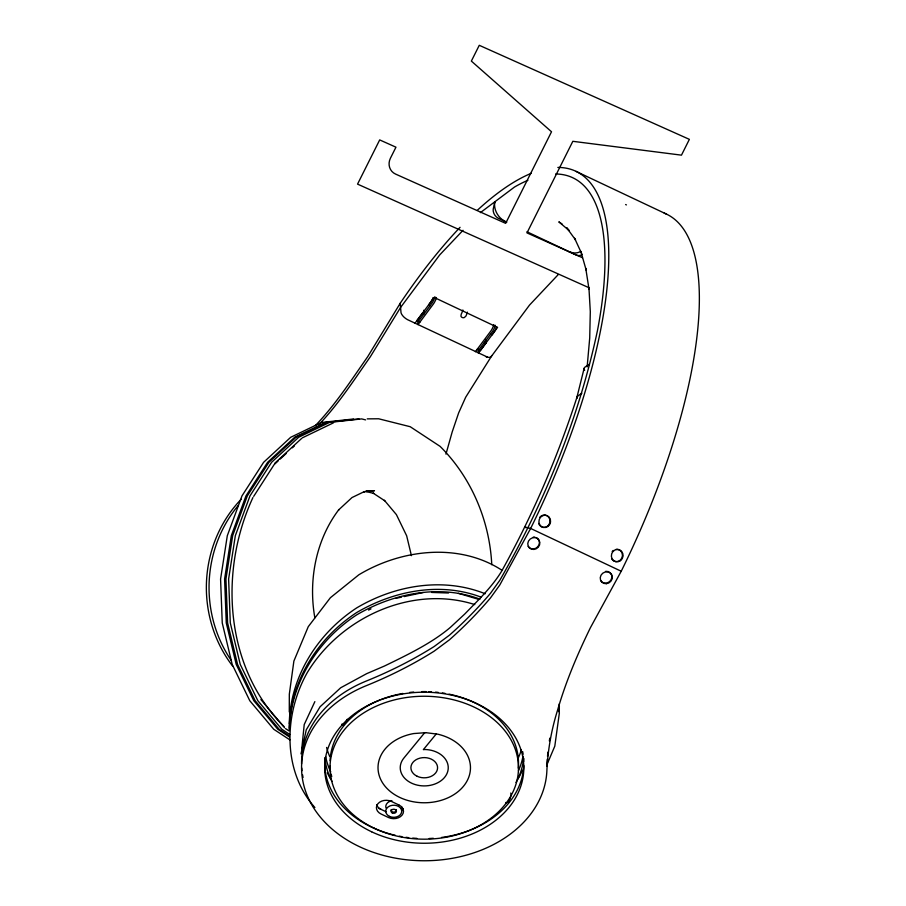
<?xml version="1.0" encoding="UTF-8"?>
<svg xmlns="http://www.w3.org/2000/svg" width="906" height="906" viewBox="0 0 906 906"><rect width="100%" height="100%" fill="white"/><g stroke="black" fill="none" stroke-linecap="round" stroke-linejoin="round"><path stroke-width="1.36" d="M289.286 711.98L289.32 694.211L293.884 661.063L308.278 626.646L330.396 597.711L358.833 574.8C401.29 549.229 458.98 542.377 501.913 570.225M587.201 366.194L589.715 337.961L590.304 311.664L588.934 287.791L589.047 289.444L585.752 268.312L586.148 270.022L580.95 251.777M301.766 748.764L304.223 724.551L314.858 701.64M289.263 723.577C290.316 676.386 317.7 633.453 356.658 607.926C394.914 585.174 443.125 576.884 485.208 593.758M289.263 728.209C290.316 681.018 317.7 638.084 356.658 612.558C393.702 590.791 440.259 581.539 481.29 597.224M289.263 730.53C290.305 683.339 317.689 640.406 356.658 614.88C393.306 593.419 439.297 583.894 479.976 599.16M558.617 709.262L559.376 703.736M558.617 711.584L559.376 706.057M301.019 753.883L306.262 729.806L320.09 706.759L340.713 687.756L366.692 673.656L384.45 666.035C407.077 655.015 431.607 643.317 450.316 627.428L464.744 614.042C477.734 600.587 491.562 587.541 501.448 571.516C532.32 515.967 557.564 457.417 577.054 396.93M445.956 454.144L452.162 432.037L458.651 412.898L465.707 397.19L491.38 356.364L529.5 305.107L558.277 274.552M576.918 397.338L584.11 368.448M301.573 763.962A122.695 93.046 0.1 0 1 366.454 680.972A405.027 307.157 0.1 0 0 434.178 646.51L449.455 635.174A405.027 350.441 -13.9 0 0 490.463 593.328L499.806 580.316C544.438 502.411 578.877 418.368 597.496 330.384A318.233 109.4 -64.7 0 0 555.627 173.986M252.933 497.53C218.844 570.927 224.597 667.518 283.929 726.453M546.726 765.196L554.8 746.159L559.364 713.011L558.594 707.631M664.211 213.125A325.39 111.868 -64.7 0 1 621.222 571.244L590.384 627.756C577.496 654.177 565.99 681.255 557.768 709.534A405.027 307.157 0.1 0 0 546.873 770.847A122.695 93.046 0.1 0 1 359.433 846.668A122.695 93.046 0.1 0 1 366.443 685.604A405.027 307.157 0.1 0 0 434.178 651.142L449.444 639.806A405.027 350.441 -13.9 0 0 490.452 597.971L499.806 584.959L530.633 528.447A325.39 111.868 -64.7 0 0 557.847 167.429M460.067 227.327A325.39 111.868 -64.7 0 0 400.214 303.272L367.643 356.783C351.109 380.373 335.413 404.755 315.333 425.616M253.691 496.363L274.099 464.676L278.153 460.928M415.016 323.193L434.167 297.44L497.575 327.394L478.413 353.159L478.062 349.15M418.391 321.404L431.947 303.204A7.441 2.559 -64.7 0 0 434.948 296.806M475.401 351.732L490.825 331.018A7.441 2.559 -64.7 0 0 493.827 324.62M478.776 349.931L492.332 331.732A7.441 2.559 -64.7 0 0 495.333 325.333M485.571 339.478L485.899 343.114L480.293 350.645L477.269 349.218M424.654 732.75L403.861 758.084A24.009 18.199 0.1 0 0 415.299 784.596A24.009 18.199 0.1 0 0 447.734 771.47A24.009 18.199 0.1 0 0 425.039 749.511L423.362 749.636L436.216 733.985M485.967 356.715L487.496 357.111L407.462 319.625A8.075 3.828 36.6 0 1 401.018 312.729L400.214 303.272M318.889 424.631C338.606 404.031 354.02 379.976 370.328 356.76L400.588 307.428L439.682 254.948L463.034 230.305M274.79 463.238L301.596 438.459M280.192 459.048L286.285 453.419M292.378 447.791L294.405 445.911M480.406 212.627L514.483 187.055A318.233 109.4 -64.7 0 1 527.926 180.271M577.552 396.194A8.188 3.873 14 0 0 577.043 398.232A8.007 3.783 14 0 1 577.552 396.194L581.856 393.272M302.355 437.847L333.374 422.875M326.749 422.468L296.036 437.258L268.946 462.298L247.338 495.854L232.661 535.673L225.934 579.013L227.61 622.932L237.576 664.438L255.152 700.7L279.127 729.251L289.49 736.046M368.561 610.055L371.018 608.877M396.103 598.3L401.528 597.145M404.246 596.567L423.227 592.501M353.634 418.968L321.392 422.513L290.679 437.304L263.589 462.343L241.981 495.899L227.304 535.718L220.577 579.059L222.253 622.977L232.219 664.483L249.796 700.746L273.771 729.296L289.886 739.874M358.991 418.923L325.413 422.479L294.699 437.27L267.61 462.309L245.99 495.865L231.324 535.684L224.597 579.025L226.274 622.943L236.239 664.449L253.805 700.712L277.791 729.262L289.297 736.816M367.224 418.866L378.64 418.776L410.214 426.715L440.101 446.375C471.426 477.541 489.659 520.78 491.765 564.732M366.103 490.769L374.472 490.701L363.657 491.89L364.461 491.539L352.015 497.541L338.527 510.01L338.912 509.546C315.764 539.976 308.255 580.565 314.846 617.779M431.63 592.445L448.527 593M365.616 419.897L361.675 418.9L329.433 422.445L298.72 437.236L271.63 462.275L250.011 495.831L235.345 535.65L228.618 578.991L230.294 622.909L240.249 664.415L257.825 700.678L281.811 729.228L289.863 734.517M365.956 491.46L373.906 493.453L373.147 493.136L384.801 500.792L384.348 500.271L396.409 514.631L406.658 535.797L411.426 555.65M458.379 593.317L479.07 599.466M474.755 604.562C412.026 584.563 340.622 617.348 307.27 672.603C283.929 713.996 282.128 770.655 314.892 807.518M568.843 251.562L572.456 252.74A16.161 12.718 53.1 0 0 580.769 251.358M582.456 257.734L526.975 232.899L572.83 141.313L681.471 155.153L689.375 139.354L479.263 45.3L471.358 61.087L551.516 131.766L505.661 223.352L395.537 174.065A12.446 11.585 -46 0 1 390.418 158.244L395.956 147.191L379.693 139.909L357.553 184.122L589.353 287.882M575.99 171.359L666.567 214.156M625.627 204.541L626.408 204.915M506.76 222.23L497.892 218.04A8.007 6.297 53.1 0 1 493.192 209.229L494.869 201.778A16.161 12.718 53.1 0 0 502.049 219.467L505.435 221.608M526.998 231.789L576.397 255.13A8.007 6.297 53.1 0 0 582.139 254.405M430.078 305.707L428.561 304.994L430.429 302.491A7.441 2.559 -64.7 0 0 432.219 299.41M490.463 334.246L491.969 334.96L493.838 332.445A7.441 2.559 -64.7 0 0 496.613 326.862M484.382 342.4L485.899 343.114M419.897 322.117L416.885 320.679L422.49 313.148L423.997 313.861L423.68 310.271M621.222 571.244L530.633 528.447L524.948 527.032L525.956 527.756M378.504 808.163L386.058 811.731M562.082 223.997L558.821 221.845L569.274 230.702L566.737 227.802L575.525 239.886L574.597 238.255L581.618 253.476M285.526 728.617L288.946 730.87M284.541 727.733L260.883 699.568M417.598 319.773L418.028 324.62L433.453 303.918A7.441 2.559 -64.7 0 0 436.454 297.519M522.977 756.182A99.569 75.515 0.1 0 1 518.492 770.61M330.769 772.003A99.569 75.515 0.1 0 1 325.696 756.691M522.456 770.191A103.159 78.233 0.1 0 1 517.847 779.115M330.531 778.707A103.159 78.233 0.1 0 1 327.315 772.773M521.369 749.828A99.569 75.515 0.1 0 1 518.504 757.439M329.648 756.351A99.569 75.515 0.1 0 1 326.59 747.439M449.025 694.132A94.235 71.472 0.1 0 1 518.266 768.141M331.743 776.635A94.235 71.472 0.1 0 1 331.132 773.996M330.305 768.662A94.235 71.472 0.1 0 1 330.09 765.989M330.067 760.655A94.235 71.472 0.1 0 1 379.852 700.01M381.132 699.5A94.235 71.472 0.1 0 1 402.876 693.452M409.58 692.467A94.235 71.472 0.1 0 1 413.668 692.048M421.913 691.629A94.235 71.472 0.1 0 1 426.013 691.618M428.719 691.686A94.235 71.472 0.1 0 1 431.449 691.822M435.537 692.127A94.235 71.472 0.1 0 1 438.266 692.41M442.343 692.943A94.235 71.472 0.1 0 1 445.039 693.373M347.202 719.273A5.311 2.197 -58.1 0 1 346.658 720.497A5.402 2.231 -58.1 0 1 344.246 723.735A5.402 1.45 -71 0 1 342.672 725.355A5.311 1.427 -71 0 1 342.026 723.985M231.245 660.44A122.695 113.658 89.5 0 1 238.187 505.559M232.717 666.182A122.695 113.658 89.5 0 1 241.166 499.274M477.247 210.362A325.39 111.868 -64.7 0 1 531.324 173.295M491.664 355.56A8.018 3.794 36.6 0 1 487.428 357.168M467.405 312.14A7.441 2.559 -64.7 0 1 465.775 316.285L464.144 317.621A2.661 2.276 -11.9 0 1 460.939 316.115L461.245 314.144A7.441 2.559 -64.7 0 0 462.875 309.999M546.873 766.216A405.027 307.157 0.1 0 1 547.292 759.183M547.518 756.363A405.027 307.157 0.1 0 1 547.915 752.15M549.353 740.938A405.027 307.157 0.1 0 1 549.806 738.141M523.77 765.627A99.569 75.515 0.1 0 1 446.839 836.634M445.514 836.861A99.569 75.515 0.1 0 1 441.494 837.461M433.295 838.277A99.569 75.515 0.1 0 1 429.172 838.503M416.885 838.378A99.569 75.515 0.1 0 1 412.785 838.073M408.685 837.654A99.569 75.515 0.1 0 1 405.967 837.291M401.924 836.646A99.569 75.515 0.1 0 1 399.263 836.159M395.322 835.309A99.569 75.515 0.1 0 1 324.733 760.519M522.649 751.527A99.569 75.515 0.1 0 1 523.147 754.336M523.645 758.582A99.569 75.515 0.1 0 1 523.804 761.414M303.057 777.484A122.695 93.046 0.1 0 1 302.559 774.8M301.992 770.734A122.695 93.046 0.1 0 1 301.743 768.028M523.611 758.231A99.569 75.515 0.1 0 1 516.001 782.478M332.015 781.436A99.569 75.515 0.1 0 1 324.869 757.552M536.329 537.598A6.229 5.764 -38.5 0 1 537.734 546.805A6.229 5.764 -38.5 0 1 528.198 546.42M533.294 537.077A6.229 5.764 -38.5 0 1 534.868 537.133M605.763 571.312A6.229 5.764 -38.5 0 1 611.142 579.727A6.229 5.764 -38.5 0 1 600.667 580.655M505.842 802.478A5.311 2.197 -58.1 0 0 506.386 802.705A5.402 2.231 -58.1 0 0 508.798 801.493A5.402 1.45 -71 0 0 510.372 797.846A5.311 1.427 -71 0 0 510.735 793.056M587.156 366.885A16.161 7.633 14 0 1 589.036 364.382L584.744 367.292A8.007 3.783 14 0 0 584.653 370.271M381.03 809.352A9.785 7.418 0.1 0 1 376.67 804.732M403.102 808.786A9.785 7.418 0.1 0 1 402.049 810.553M396.33 809.647A2.673 2.027 0.1 0 1 393.646 812.127A2.673 2.027 0.1 0 1 391.188 809.511M401.743 806.827A8.007 6.07 0.1 0 1 401.392 808.39M385.945 807.993A8.007 6.07 0.1 0 1 391.924 800.711M539.704 517.349A6.229 5.832 -75.3 0 1 548.674 517.133A6.229 5.832 -75.3 0 1 547.031 526.522A6.229 5.832 -75.3 0 1 538.628 523.475M616.171 549.296A6.229 5.832 -75.3 0 1 621.901 557.96A6.229 5.832 -75.3 0 1 611.788 559.127M612.173 551.584A6.229 5.832 -75.3 0 1 613.305 550.463M432.921 297.734A7.441 2.559 -64.7 0 1 432.592 298.572M425.775 732.671L413.759 733.554A46.229 35.062 0.1 0 0 385.526 786.838A46.229 35.062 0.1 0 0 461.222 788.775A46.229 35.062 0.1 0 0 437.677 734.166L425.775 732.671M398.9 804.97L391.347 801.402A9.785 7.418 0.1 0 0 377.881 803.769A9.785 7.418 0.1 0 0 381.018 813.984L388.572 817.552A9.785 7.418 0.1 0 0 402.038 815.185A9.785 7.418 0.1 0 0 398.9 804.97M371.641 831.799A99.569 75.515 0.1 0 0 523.77 770.259A99.569 75.515 0.1 0 0 377.338 701.074A99.569 75.515 0.1 0 0 371.641 831.799M533.894 549.444A6.229 5.764 -38.5 0 0 539.002 540.101A6.229 5.764 -38.5 0 0 528.526 541.018A6.229 5.764 -38.5 0 0 533.894 549.444M606.363 583.679A6.229 5.764 -38.5 0 0 611.459 574.336A6.229 5.764 -38.5 0 0 600.984 575.265A6.229 5.764 -38.5 0 0 606.363 583.679M417.202 776.295A13.341 10.113 0.1 0 0 437.575 768.05A13.341 10.113 0.1 0 0 417.96 758.786A13.341 10.113 0.1 0 0 417.202 776.295M374.461 828.356A94.235 71.472 0.1 0 0 518.436 770.123A94.235 71.472 0.1 0 0 379.852 704.642A94.235 71.472 0.1 0 0 374.461 828.356M392.321 812.976A2.673 2.027 0.1 0 0 396.398 811.334A2.673 2.027 0.1 0 0 392.479 809.477A2.673 2.027 0.1 0 0 392.321 812.976M389.512 816.408A8.007 6.07 0.1 0 0 401.732 811.47A8.007 6.07 0.1 0 0 389.965 805.91A8.007 6.07 0.1 0 0 389.512 816.408M620.531 560.621A6.229 5.832 -75.3 0 0 619.749 549.942A6.229 5.832 -75.3 0 0 611.38 556.295A6.229 5.832 -75.3 0 0 620.531 560.621M548.062 526.375A6.229 5.832 -75.3 0 0 547.281 515.707A6.229 5.832 -75.3 0 0 538.911 522.06A6.229 5.832 -75.3 0 0 548.062 526.375"/></g></svg>
